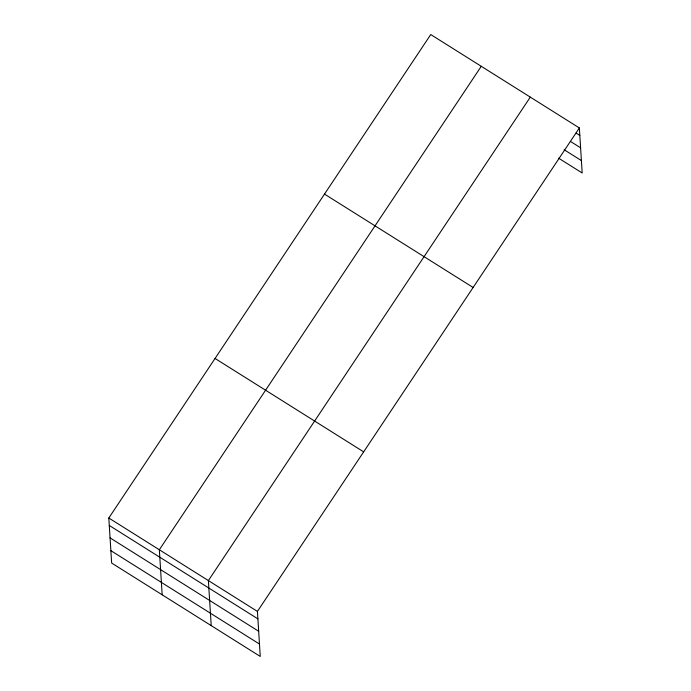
<?xml version="1.0" encoding="UTF-8"?>
<svg xmlns="http://www.w3.org/2000/svg" width="691" height="691" viewBox="0 0 691 691"><rect width="100%" height="100%" fill="white"/><g stroke="black" fill="none" stroke-linecap="round" stroke-linejoin="round"><path stroke-width="1.04" d="M579.352 127.947L257.423 611.405L260.257 656.45L111.648 563.053L108.815 518.008L430.743 34.55L579.352 127.947L582.185 172.992L558.578 158.153M481.273 66.301L159.336 549.768L162.178 594.813M530.308 97.12L208.38 580.587L211.213 625.631M576.19 133.121L579.827 135.401M570.611 141.525L580.604 147.805M564.15 149.74L581.407 160.588M324.502 194.093L473.119 287.482M215.048 358.465L363.665 451.862M108.815 518.008L257.423 611.405M109.282 525.471L257.89 618.868M110.059 537.874L258.676 631.272M110.862 550.649L259.479 644.047"/></g></svg>
